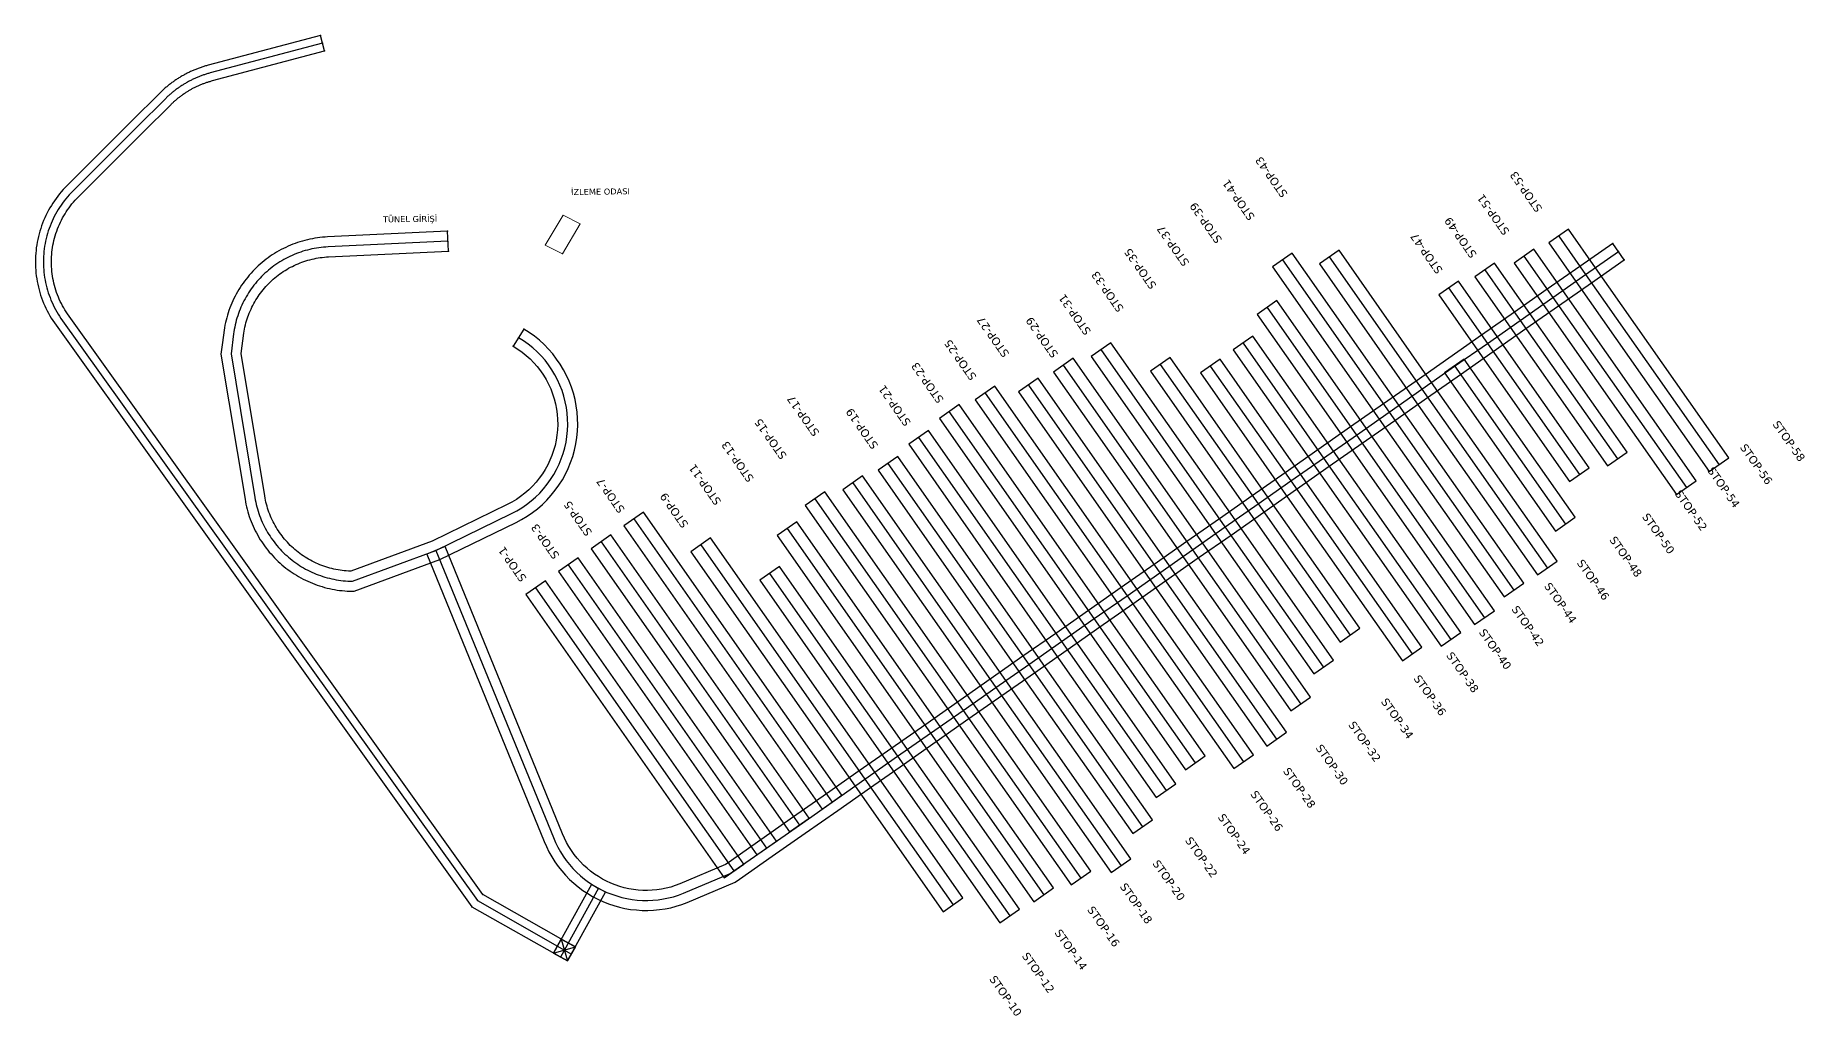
# Model space of a CAD drawing. Extents: x 700390 to 700832, y 4226084 to 4226329.
import ezdxf

# ---------------------------------------------------------------- set-up
doc = ezdxf.new("R2010")
doc.units = 0
doc.header["$MEASUREMENT"] = 0
doc.layers.add('1', color=7, linetype='Continuous')
doc.layers.add('TEXT_ORANGE', color=7, linetype='Continuous')
for name, color, linetype, lineweight in [('INIT_COORD', 5, 'Continuous', 0), ('MADAZI_BINA', 9, 'Continuous', 0), ('MADAZI_HAT', 18, 'Continuous', 0), ('MADAZI_NOK', 5, 'Continuous', 0), ('TEXT', 18, 'Continuous', 0)]:
    doc.layers.add(name, color=color, linetype=linetype, lineweight=lineweight)
doc.styles.get("Standard").update_dxf_attribs({"font": 'verdana.ttf'})

msp = doc.modelspace()

# ---------------------------------------------------------------- linework, layer by layer
at = {"linetype": 'Continuous'}
for p in [(700461.02, 4226329.35, 1154.66), (700461.53, 4226327.42, 1154.66), (700462.05, 4226325.48, 1154.66), (700492.76, 4226280.35, 1120), (700492.76, 4226277.85, 1120), (700492.99, 4226275.36, 1120), (700784.06, 4226277.31, 1107.8), (700785.49, 4226275.26, 1107.8), (700786.93, 4226273.21, 1107.8), (700511.9, 4226255.84, 1095.05), (700509.23, 4226251.61, 1095.05), (700510.57, 4226253.72, 1095.05), (700501.64, 4226114.43, 1125.78), (700498.9, 4226111.39, 1125.78), (700500.27, 4226112.91, 1125.78)]:
    msp.add_point(p, dxfattribs=at)
at = {"layer": '1', "color": 7}
for points in [[(700461.02, 4226329.35, 1154.66), (700432.96, 4226321.88, 1151.75), (700432.74, 4226321.82, 1151.73), (700432.51, 4226321.75, 1151.71), (700432.28, 4226321.69, 1151.69), (700432.06, 4226321.62, 1151.67), (700431.83, 4226321.55, 1151.64), (700431.61, 4226321.48, 1151.62), (700431.39, 4226321.41, 1151.6), (700431.16, 4226321.33, 1151.58), (700430.94, 4226321.25, 1151.56), (700430.71, 4226321.18, 1151.54), (700430.49, 4226321.09, 1151.51), (700430.28, 4226321.01, 1151.49), (700430.06, 4226320.93, 1151.47), (700429.83, 4226320.84, 1151.45), (700429.62, 4226320.75, 1151.43), (700429.4, 4226320.66, 1151.4), (700429.18, 4226320.57, 1151.38), (700428.97, 4226320.47, 1151.36), (700428.75, 4226320.38, 1151.34), (700428.54, 4226320.28, 1151.32), (700428.32, 4226320.18, 1151.3), (700428.11, 4226320.08, 1151.27), (700427.9, 4226319.97, 1151.25), (700427.69, 4226319.87, 1151.23), (700427.48, 4226319.76, 1151.21), (700427.27, 4226319.65, 1151.19), (700427.06, 4226319.54, 1151.16), (700426.86, 4226319.42, 1151.14), (700426.66, 4226319.31, 1151.12), (700426.45, 4226319.2, 1151.1), (700426.24, 4226319.08, 1151.08), (700426.04, 4226318.95, 1151.06), (700425.84, 4226318.83, 1151.03), (700425.64, 4226318.71, 1151.01), (700425.44, 4226318.58, 1150.99), (700425.24, 4226318.46, 1150.97), (700425.04, 4226318.33, 1150.95), (700424.84, 4226318.2, 1150.92), (700424.65, 4226318.06, 1150.9), (700424.46, 4226317.93, 1150.88), (700424.27, 4226317.8, 1150.86), (700424.08, 4226317.66, 1150.84), (700423.89, 4226317.52, 1150.82), (700423.69, 4226317.38, 1150.79), (700423.5, 4226317.23, 1150.77), (700423.32, 4226317.09, 1150.75), (700423.14, 4226316.95, 1150.73), (700422.95, 4226316.8, 1150.71), (700422.77, 4226316.65, 1150.68), (700422.59, 4226316.5, 1150.66), (700422.41, 4226316.35, 1150.64), (700422.23, 4226316.2, 1150.62), (700422.05, 4226316.04, 1150.6), (700421.87, 4226315.88, 1150.58), (700421.7, 4226315.73, 1150.55), (700421.53, 4226315.57, 1150.53), (700421.35, 4226315.4, 1150.51), (700421.19, 4226315.24, 1150.49), (700421.02, 4226315.08, 1150.47), (700420.85, 4226314.92, 1150.44), (700413.77, 4226307.85, 1149.44), (700397.67, 4226291.78, 1147.17), (700397.19, 4226291.29, 1147.11), (700396.71, 4226290.77, 1147.04), (700396.24, 4226290.24, 1146.98), (700395.79, 4226289.69, 1146.91), (700395.35, 4226289.14, 1146.85), (700394.93, 4226288.57, 1146.78), (700394.52, 4226288, 1146.71), (700394.12, 4226287.41, 1146.65), (700393.75, 4226286.81, 1146.58), (700393.38, 4226286.2, 1146.52), (700393.04, 4226285.59, 1146.45), (700392.71, 4226284.96, 1146.39), (700392.4, 4226284.33, 1146.32), (700392.1, 4226283.69, 1146.26), (700391.82, 4226283.04, 1146.19), (700391.56, 4226282.38, 1146.12), (700391.31, 4226281.72, 1146.06), (700391.08, 4226281.05, 1145.99), (700390.88, 4226280.37, 1145.93), (700390.68, 4226279.7, 1145.86), (700390.51, 4226279.01, 1145.8), (700390.35, 4226278.32, 1145.73), (700390.21, 4226277.63, 1145.67), (700390.09, 4226276.93, 1145.6), (700389.99, 4226276.23, 1145.54), (700389.91, 4226275.53, 1145.47), (700389.84, 4226274.83, 1145.4), (700389.8, 4226274.12, 1145.34), (700389.77, 4226273.41, 1145.27), (700389.76, 4226272.71, 1145.21), (700389.76, 4226272, 1145.14), (700389.79, 4226271.29, 1145.08), (700389.84, 4226270.59, 1145.01), (700389.9, 4226269.88, 1144.95), (700389.98, 4226269.18, 1144.88), (700390.08, 4226268.48, 1144.82), (700390.2, 4226267.79, 1144.75), (700390.34, 4226267.09, 1144.68), (700390.5, 4226266.4, 1144.62), (700390.67, 4226265.72, 1144.55), (700390.86, 4226265.04, 1144.49), (700391.07, 4226264.36, 1144.42), (700391.3, 4226263.69, 1144.36), (700391.54, 4226263.03, 1144.29), (700391.8, 4226262.37, 1144.23), (700392.08, 4226261.72, 1144.16), (700392.38, 4226261.08, 1144.1), (700392.69, 4226260.45, 1144.03), (700393.02, 4226259.82, 1143.96), (700393.36, 4226259.2, 1143.9), (700393.72, 4226258.6, 1143.83), (700394.1, 4226258, 1143.77), (700394.5, 4226257.41, 1143.7), (700498.9, 4226111.39, 1125.78), (700522.77, 4226097.81, 1125.78), (700524.75, 4226101.29, 1125.78), (700501.64, 4226114.43, 1125.78), (700397.79, 4226259.68, 1143.7), (700397.46, 4226260.17, 1143.77), (700397.14, 4226260.68, 1143.83), (700396.83, 4226261.2, 1143.9), (700396.53, 4226261.73, 1143.96), (700396.26, 4226262.26, 1144.03), (700395.99, 4226262.8, 1144.1), (700395.74, 4226263.35, 1144.16), (700395.5, 4226263.9, 1144.23), (700395.28, 4226264.46, 1144.29), (700395.07, 4226265.03, 1144.36), (700394.88, 4226265.6, 1144.42), (700394.7, 4226266.17, 1144.49), (700394.54, 4226266.75, 1144.55), (700394.39, 4226267.33, 1144.62), (700394.26, 4226267.92, 1144.68), (700394.14, 4226268.51, 1144.75), (700394.04, 4226269.1, 1144.82), (700393.95, 4226269.7, 1144.88), (700393.88, 4226270.3, 1144.95), (700393.83, 4226270.9, 1145.01), (700393.79, 4226271.5, 1145.08), (700393.76, 4226272.1, 1145.14), (700393.76, 4226272.7, 1145.21), (700393.76, 4226273.3, 1145.27), (700393.79, 4226273.91, 1145.34), (700393.83, 4226274.51, 1145.4), (700393.88, 4226275.11, 1145.47), (700393.96, 4226275.71, 1145.54), (700394.04, 4226276.3, 1145.6), (700394.15, 4226276.89, 1145.67), (700394.26, 4226277.49, 1145.73), (700394.4, 4226278.07, 1145.8), (700394.55, 4226278.66, 1145.86), (700394.71, 4226279.24, 1145.93), (700394.89, 4226279.81, 1145.99), (700395.08, 4226280.38, 1146.06), (700395.29, 4226280.95, 1146.12), (700395.51, 4226281.5, 1146.19), (700395.75, 4226282.06, 1146.26), (700396.01, 4226282.6, 1146.32), (700396.27, 4226283.14, 1146.39), (700396.55, 4226283.68, 1146.45), (700396.85, 4226284.2, 1146.52), (700397.16, 4226284.72, 1146.58), (700397.48, 4226285.23, 1146.65), (700397.81, 4226285.73, 1146.71), (700398.16, 4226286.22, 1146.78), (700398.52, 4226286.7, 1146.85), (700398.89, 4226287.17, 1146.91), (700399.28, 4226287.64, 1146.98), (700399.68, 4226288.09, 1147.04), (700400.09, 4226288.53, 1147.11), (700400.52, 4226288.97, 1147.17), (700416.59, 4226305.02, 1149.44), (700423.67, 4226312.07, 1150.44), (700423.81, 4226312.22, 1150.47), (700423.96, 4226312.36, 1150.49), (700424.1, 4226312.5, 1150.51), (700424.25, 4226312.64, 1150.53), (700424.4, 4226312.77, 1150.55), (700424.55, 4226312.91, 1150.58), (700424.7, 4226313.04, 1150.6), (700424.85, 4226313.17, 1150.62), (700425, 4226313.3, 1150.64), (700425.15, 4226313.43, 1150.66), (700425.31, 4226313.56, 1150.68), (700425.46, 4226313.69, 1150.71), (700425.62, 4226313.81, 1150.73), (700425.78, 4226313.93, 1150.75), (700425.94, 4226314.06, 1150.77), (700426.1, 4226314.18, 1150.79), (700426.26, 4226314.3, 1150.82), (700426.42, 4226314.42, 1150.84), (700426.58, 4226314.54, 1150.86), (700426.74, 4226314.65, 1150.88), (700426.91, 4226314.77, 1150.9), (700427.08, 4226314.88, 1150.92), (700427.25, 4226314.99, 1150.95), (700427.41, 4226315.1, 1150.97), (700427.58, 4226315.21, 1150.99), (700427.75, 4226315.31, 1151.01), (700427.92, 4226315.42, 1151.03), (700428.1, 4226315.52, 1151.06), (700428.27, 4226315.63, 1151.08), (700428.44, 4226315.72, 1151.1), (700428.61, 4226315.82, 1151.12), (700428.79, 4226315.92, 1151.14), (700428.97, 4226316.02, 1151.16), (700429.14, 4226316.11, 1151.19), (700429.32, 4226316.21, 1151.21), (700429.5, 4226316.3, 1151.23), (700429.68, 4226316.39, 1151.25), (700429.86, 4226316.48, 1151.27), (700430.04, 4226316.56, 1151.3), (700430.22, 4226316.65, 1151.32), (700430.41, 4226316.73, 1151.34), (700430.59, 4226316.82, 1151.36), (700430.78, 4226316.9, 1151.38), (700430.96, 4226316.98, 1151.4), (700431.14, 4226317.05, 1151.43), (700431.33, 4226317.13, 1151.45), (700431.51, 4226317.2, 1151.47), (700431.7, 4226317.27, 1151.49), (700431.89, 4226317.35, 1151.51), (700432.08, 4226317.42, 1151.54), (700432.27, 4226317.48, 1151.56), (700432.45, 4226317.55, 1151.58), (700432.64, 4226317.61, 1151.6), (700432.84, 4226317.67, 1151.62), (700433.03, 4226317.74, 1151.64), (700433.22, 4226317.79, 1151.67), (700433.41, 4226317.85, 1151.69), (700433.61, 4226317.91, 1151.71), (700433.8, 4226317.96, 1151.73), (700434, 4226318.02, 1151.75), (700462.05, 4226325.48, 1154.66), (700461.02, 4226329.35, 1154.66)], [(700461.53, 4226327.42, 1154.66), (700433.48, 4226319.95, 1151.75), (700433.27, 4226319.89, 1151.73), (700433.06, 4226319.83, 1151.71), (700432.85, 4226319.77, 1151.69), (700432.64, 4226319.71, 1151.67), (700432.43, 4226319.64, 1151.64), (700432.22, 4226319.58, 1151.62), (700432.02, 4226319.51, 1151.6), (700431.81, 4226319.44, 1151.58), (700431.6, 4226319.37, 1151.56), (700431.4, 4226319.3, 1151.54), (700431.19, 4226319.22, 1151.51), (700430.99, 4226319.14, 1151.49), (700430.79, 4226319.07, 1151.47), (700430.58, 4226318.98, 1151.45), (700430.38, 4226318.9, 1151.43), (700430.18, 4226318.82, 1151.4), (700429.98, 4226318.73, 1151.38), (700429.78, 4226318.64, 1151.36), (700429.58, 4226318.55, 1151.34), (700429.38, 4226318.46, 1151.32), (700429.18, 4226318.37, 1151.3), (700428.99, 4226318.28, 1151.27), (700428.79, 4226318.18, 1151.25), (700428.6, 4226318.08, 1151.23), (700428.4, 4226317.98, 1151.21), (700428.21, 4226317.88, 1151.19), (700428.02, 4226317.78, 1151.16), (700427.82, 4226317.67, 1151.14), (700427.63, 4226317.57, 1151.12), (700427.44, 4226317.46, 1151.1), (700427.26, 4226317.35, 1151.08), (700427.07, 4226317.24, 1151.06), (700426.88, 4226317.13, 1151.03), (700426.7, 4226317.01, 1151.01), (700426.51, 4226316.9, 1150.99), (700426.33, 4226316.78, 1150.97), (700426.15, 4226316.66, 1150.95), (700425.96, 4226316.54, 1150.92), (700425.78, 4226316.42, 1150.9), (700425.6, 4226316.29, 1150.88), (700425.43, 4226316.17, 1150.86), (700425.25, 4226316.04, 1150.84), (700425.07, 4226315.91, 1150.82), (700424.9, 4226315.78, 1150.79), (700424.72, 4226315.65, 1150.77), (700424.55, 4226315.51, 1150.75), (700424.38, 4226315.38, 1150.73), (700424.21, 4226315.24, 1150.71), (700424.04, 4226315.11, 1150.68), (700423.87, 4226314.97, 1150.66), (700423.7, 4226314.83, 1150.64), (700423.54, 4226314.68, 1150.62), (700423.37, 4226314.54, 1150.6), (700423.21, 4226314.39, 1150.58), (700423.05, 4226314.25, 1150.55), (700422.89, 4226314.1, 1150.53), (700422.73, 4226313.95, 1150.51), (700422.57, 4226313.8, 1150.49), (700422.42, 4226313.65, 1150.47), (700422.26, 4226313.5, 1150.44), (700415.18, 4226306.44, 1149.44), (700399.09, 4226290.38, 1147.17), (700398.64, 4226289.91, 1147.11), (700398.19, 4226289.43, 1147.04), (700397.76, 4226288.94, 1146.98), (700397.34, 4226288.43, 1146.91), (700396.94, 4226287.92, 1146.85), (700396.54, 4226287.4, 1146.78), (700396.17, 4226286.86, 1146.71), (700395.8, 4226286.32, 1146.65), (700395.45, 4226285.76, 1146.58), (700395.12, 4226285.2, 1146.52), (700394.8, 4226284.63, 1146.45), (700394.49, 4226284.05, 1146.39), (700394.2, 4226283.47, 1146.32), (700393.93, 4226282.87, 1146.26), (700393.67, 4226282.27, 1146.19), (700393.42, 4226281.66, 1146.12), (700393.2, 4226281.05, 1146.06), (700392.99, 4226280.43, 1145.99), (700392.79, 4226279.8, 1145.93), (700392.61, 4226279.17, 1145.86), (700392.45, 4226278.54, 1145.8), (700392.31, 4226277.9, 1145.73), (700392.18, 4226277.26, 1145.67), (700392.07, 4226276.62, 1145.6), (700391.97, 4226275.97, 1145.54), (700391.9, 4226275.32, 1145.47), (700391.83, 4226274.67, 1145.4), (700391.79, 4226274.01, 1145.34), (700391.77, 4226273.36, 1145.27), (700391.76, 4226272.71, 1145.21), (700391.76, 4226272.05, 1145.14), (700391.79, 4226271.4, 1145.08), (700391.83, 4226270.74, 1145.01), (700391.89, 4226270.09, 1144.95), (700391.97, 4226269.44, 1144.88), (700392.06, 4226268.79, 1144.82), (700392.17, 4226268.15, 1144.75), (700392.3, 4226267.51, 1144.68), (700392.44, 4226266.87, 1144.62), (700392.6, 4226266.23, 1144.55), (700392.78, 4226265.6, 1144.49), (700392.97, 4226264.98, 1144.42), (700393.18, 4226264.36, 1144.36), (700393.41, 4226263.75, 1144.29), (700393.65, 4226263.14, 1144.23), (700393.91, 4226262.54, 1144.16), (700394.18, 4226261.94, 1144.1), (700394.47, 4226261.35, 1144.03), (700394.78, 4226260.77, 1143.96), (700395.1, 4226260.2, 1143.9), (700395.43, 4226259.64, 1143.83), (700395.78, 4226259.09, 1143.77), (700396.14, 4226258.54, 1143.7), (700500.27, 4226112.91, 1125.78), (700523.76, 4226099.55, 1125.78)], [(700492.76, 4226280.35, 1120), (700462.8, 4226278.94, 1117), (700462.17, 4226278.9, 1116.94), (700461.54, 4226278.85, 1116.89), (700460.9, 4226278.78, 1116.83), (700460.27, 4226278.7, 1116.77), (700459.63, 4226278.61, 1116.71), (700459, 4226278.49, 1116.65), (700458.38, 4226278.37, 1116.6), (700457.75, 4226278.23, 1116.54), (700457.13, 4226278.07, 1116.48), (700456.52, 4226277.9, 1116.42), (700455.9, 4226277.72, 1116.36), (700455.29, 4226277.52, 1116.3), (700454.69, 4226277.31, 1116.25), (700454.09, 4226277.08, 1116.19), (700453.5, 4226276.84, 1116.13), (700452.91, 4226276.59, 1116.07), (700452.33, 4226276.32, 1116.01), (700451.75, 4226276.04, 1115.95), (700451.18, 4226275.75, 1115.9), (700450.62, 4226275.44, 1115.84), (700450.07, 4226275.12, 1115.78), (700449.52, 4226274.79, 1115.72), (700448.98, 4226274.44, 1115.66), (700448.45, 4226274.08, 1115.61), (700447.93, 4226273.71, 1115.55), (700447.42, 4226273.33, 1115.49), (700446.91, 4226272.94, 1115.43), (700446.42, 4226272.53, 1115.37), (700445.93, 4226272.11, 1115.32), (700445.46, 4226271.68, 1115.26), (700444.99, 4226271.24, 1115.2), (700444.54, 4226270.79, 1115.14), (700444.09, 4226270.33, 1115.08), (700443.66, 4226269.86, 1115.02), (700443.24, 4226269.38, 1114.97), (700442.83, 4226268.89, 1114.91), (700442.43, 4226268.39, 1114.85), (700442.04, 4226267.88, 1114.79), (700441.66, 4226267.37, 1114.73), (700441.3, 4226266.84, 1114.67), (700440.95, 4226266.3, 1114.62), (700440.61, 4226265.76, 1114.56), (700440.28, 4226265.21, 1114.5), (700439.97, 4226264.65, 1114.44), (700439.67, 4226264.09, 1114.38), (700439.38, 4226263.51, 1114.33), (700439.11, 4226262.94, 1114.27), (700438.85, 4226262.35, 1114.21), (700438.6, 4226261.76, 1114.15), (700438.37, 4226261.17, 1114.09), (700438.15, 4226260.56, 1114.04), (700437.95, 4226259.95, 1113.98), (700437.76, 4226259.35, 1113.92), (700437.58, 4226258.73, 1113.86), (700437.42, 4226258.11, 1113.8), (700437.27, 4226257.49, 1113.74), (700437.14, 4226256.86, 1113.69), (700437.02, 4226256.23, 1113.63), (700436.92, 4226255.6, 1113.57), (700436.51, 4226252.49, 1113.51), (700436.15, 4226249.64, 1113.01), (700442.16, 4226213.3, 1109.37), (700442.27, 4226212.69, 1109.31), (700442.4, 4226212.06, 1109.25), (700442.54, 4226211.43, 1109.19), (700442.69, 4226210.81, 1109.13), (700442.86, 4226210.2, 1109.08), (700443.05, 4226209.58, 1109.02), (700443.24, 4226208.97, 1108.96), (700443.46, 4226208.37, 1108.9), (700443.68, 4226207.77, 1108.84), (700443.92, 4226207.18, 1108.78), (700444.18, 4226206.59, 1108.73), (700444.44, 4226206.01, 1108.67), (700444.73, 4226205.43, 1108.61), (700445.02, 4226204.87, 1108.55), (700445.33, 4226204.31, 1108.49), (700445.65, 4226203.75, 1108.43), (700445.98, 4226203.2, 1108.38), (700446.33, 4226202.67, 1108.32), (700446.69, 4226202.14, 1108.26), (700447.06, 4226201.62, 1108.2), (700447.44, 4226201.1, 1108.14), (700447.83, 4226200.6, 1108.09), (700448.24, 4226200.1, 1108.03), (700448.66, 4226199.62, 1107.97), (700449.09, 4226199.14, 1107.91), (700449.53, 4226198.68, 1107.85), (700449.98, 4226198.22, 1107.8), (700450.44, 4226197.78, 1107.74), (700450.91, 4226197.34, 1107.68), (700451.39, 4226196.92, 1107.62), (700451.88, 4226196.51, 1107.56), (700452.38, 4226196.11, 1107.5), (700452.89, 4226195.73, 1107.45), (700453.41, 4226195.35, 1107.39), (700453.94, 4226194.99, 1107.33), (700454.47, 4226194.64, 1107.27), (700455.01, 4226194.3, 1107.21), (700455.56, 4226193.97, 1107.15), (700456.12, 4226193.66, 1107.1), (700456.69, 4226193.36, 1107.04), (700457.26, 4226193.07, 1106.98), (700457.84, 4226192.8, 1106.92), (700458.42, 4226192.54, 1106.87), (700459.01, 4226192.29, 1106.81), (700459.61, 4226192.06, 1106.75), (700460.21, 4226191.84, 1106.69), (700460.82, 4226191.64, 1106.63), (700461.43, 4226191.45, 1106.57), (700462.05, 4226191.27, 1106.52), (700462.66, 4226191.11, 1106.46), (700463.29, 4226190.96, 1106.4), (700463.91, 4226190.83, 1106.34), (700464.54, 4226190.71, 1106.28), (700465.17, 4226190.61, 1106.22), (700465.81, 4226190.52, 1106.17), (700466.44, 4226190.45, 1106.11), (700467.08, 4226190.39, 1106.05), (700467.72, 4226190.35, 1105.99), (700468.36, 4226190.32, 1105.93), (700469, 4226190.3, 1105.88), (700469.47, 4226190.3, 1105.88), (700490.89, 4226198.21, 1103.61), (700509.94, 4226207.52, 1101.5), (700511.32, 4226208.25, 1101.33), (700512.7, 4226209.07, 1101.15), (700514.01, 4226209.97, 1100.98), (700515.28, 4226210.95, 1100.81), (700516.49, 4226212, 1100.63), (700517.63, 4226213.12, 1100.46), (700518.71, 4226214.3, 1100.28), (700519.71, 4226215.55, 1100.11), (700520.64, 4226216.85, 1099.93), (700521.5, 4226218.2, 1099.76), (700522.27, 4226219.6, 1099.58), (700522.96, 4226221.04, 1099.41), (700523.57, 4226222.52, 1099.23), (700524.09, 4226224.04, 1099.06), (700524.52, 4226225.58, 1098.89), (700524.86, 4226227.14, 1098.71), (700525.11, 4226228.72, 1098.54), (700525.27, 4226230.31, 1098.36), (700525.33, 4226231.91, 1098.19), (700525.3, 4226233.51, 1098.01), (700525.18, 4226235.11, 1097.84), (700524.97, 4226236.69, 1097.66), (700524.66, 4226238.26, 1097.49), (700524.26, 4226239.81, 1097.32), (700523.78, 4226241.33, 1097.14), (700523.2, 4226242.83, 1096.97), (700522.54, 4226244.28, 1096.79), (700521.8, 4226245.7, 1096.62), (700520.97, 4226247.07, 1096.44), (700520.07, 4226248.39, 1096.27), (700519.09, 4226249.66, 1096.09), (700518.04, 4226250.86, 1095.92), (700516.92, 4226252.01, 1095.74), (700515.74, 4226253.08, 1095.57), (700514.5, 4226254.09, 1095.39), (700513.2, 4226255.02, 1095.22), (700511.9, 4226255.84, 1095.05), (700509.23, 4226251.61, 1095.05), (700510.4, 4226250.87, 1095.22), (700511.46, 4226250.11, 1095.39), (700512.48, 4226249.29, 1095.57), (700513.45, 4226248.41, 1095.74), (700514.37, 4226247.47, 1095.92), (700515.23, 4226246.48, 1096.09), (700516.03, 4226245.45, 1096.27), (700516.77, 4226244.37, 1096.44), (700517.44, 4226243.25, 1096.62), (700518.05, 4226242.09, 1096.79), (700518.59, 4226240.9, 1096.97), (700519.06, 4226239.67, 1097.14), (700519.46, 4226238.43, 1097.32), (700519.78, 4226237.16, 1097.49), (700520.03, 4226235.88, 1097.66), (700520.21, 4226234.58, 1097.84), (700520.31, 4226233.27, 1098.01), (700520.33, 4226231.97, 1098.19), (700520.28, 4226230.66, 1098.36), (700520.15, 4226229.35, 1098.54), (700519.95, 4226228.06, 1098.71), (700519.67, 4226226.78, 1098.89), (700519.32, 4226225.52, 1099.06), (700518.89, 4226224.28, 1099.23), (700518.4, 4226223.08, 1099.41), (700517.83, 4226221.89, 1099.58), (700517.2, 4226220.75, 1099.76), (700516.5, 4226219.64, 1099.93), (700515.73, 4226218.58, 1100.11), (700514.91, 4226217.56, 1100.28), (700514.03, 4226216.59, 1100.46), (700513.09, 4226215.68, 1100.63), (700512.11, 4226214.82, 1100.81), (700511.07, 4226214.02, 1100.98), (700509.99, 4226213.28, 1101.15), (700508.87, 4226212.6, 1101.33), (700507.68, 4226211.98, 1101.5), (700488.92, 4226202.81, 1103.61), (700468.6, 4226195.31, 1105.87), (700468.53, 4226195.32, 1105.93), (700468, 4226195.34, 1105.99), (700467.48, 4226195.38, 1106.05), (700466.96, 4226195.42, 1106.11), (700466.44, 4226195.48, 1106.17), (700465.92, 4226195.56, 1106.22), (700465.41, 4226195.64, 1106.28), (700464.89, 4226195.74, 1106.34), (700464.38, 4226195.84, 1106.4), (700463.87, 4226195.97, 1106.46), (700463.36, 4226196.1, 1106.52), (700462.86, 4226196.24, 1106.57), (700462.36, 4226196.4, 1106.63), (700461.86, 4226196.56, 1106.69), (700461.37, 4226196.74, 1106.75), (700460.88, 4226196.93, 1106.81), (700460.4, 4226197.13, 1106.87), (700459.92, 4226197.35, 1106.92), (700459.45, 4226197.57, 1106.98), (700458.98, 4226197.8, 1107.04), (700458.52, 4226198.05, 1107.1), (700458.06, 4226198.3, 1107.15), (700457.61, 4226198.57, 1107.21), (700457.16, 4226198.85, 1107.27), (700456.72, 4226199.14, 1107.33), (700456.3, 4226199.43, 1107.39), (700455.87, 4226199.74, 1107.45), (700455.45, 4226200.06, 1107.5), (700455.05, 4226200.38, 1107.56), (700454.64, 4226200.72, 1107.62), (700454.25, 4226201.07, 1107.68), (700453.86, 4226201.42, 1107.74), (700453.49, 4226201.78, 1107.8), (700453.12, 4226202.16, 1107.85), (700452.76, 4226202.54, 1107.91), (700452.41, 4226202.92, 1107.97), (700452.07, 4226203.32, 1108.03), (700451.74, 4226203.73, 1108.09), (700451.41, 4226204.14, 1108.14), (700451.1, 4226204.56, 1108.2), (700450.8, 4226204.98, 1108.26), (700450.5, 4226205.42, 1108.32), (700450.22, 4226205.86, 1108.38), (700449.95, 4226206.3, 1108.43), (700449.69, 4226206.76, 1108.49), (700449.43, 4226207.22, 1108.55), (700449.19, 4226207.68, 1108.61), (700448.96, 4226208.15, 1108.67), (700448.74, 4226208.63, 1108.73), (700448.54, 4226209.11, 1108.78), (700448.34, 4226209.59, 1108.84), (700448.15, 4226210.08, 1108.9), (700447.98, 4226210.58, 1108.96), (700447.82, 4226211.08, 1109.02), (700447.67, 4226211.58, 1109.08), (700447.53, 4226212.08, 1109.13), (700447.4, 4226212.59, 1109.19), (700447.29, 4226213.1, 1109.25), (700447.18, 4226213.61, 1109.31), (700447.09, 4226214.14, 1109.37), (700441.2, 4226249.74, 1113.01), (700441.86, 4226254.85, 1113.57), (700441.95, 4226255.37, 1113.63), (700442.04, 4226255.88, 1113.69), (700442.15, 4226256.39, 1113.74), (700442.27, 4226256.91, 1113.8), (700442.4, 4226257.41, 1113.86), (700442.55, 4226257.91, 1113.92), (700442.71, 4226258.42, 1113.98), (700442.87, 4226258.91, 1114.04), (700443.05, 4226259.4, 1114.09), (700443.24, 4226259.89, 1114.15), (700443.44, 4226260.37, 1114.21), (700443.66, 4226260.85, 1114.27), (700443.88, 4226261.33, 1114.33), (700444.11, 4226261.79, 1114.38), (700444.36, 4226262.25, 1114.44), (700444.62, 4226262.71, 1114.5), (700444.88, 4226263.16, 1114.56), (700445.16, 4226263.61, 1114.62), (700445.45, 4226264.04, 1114.67), (700445.74, 4226264.47, 1114.73), (700446.05, 4226264.9, 1114.79), (700446.37, 4226265.32, 1114.85), (700446.7, 4226265.72, 1114.91), (700447.03, 4226266.12, 1114.97), (700447.38, 4226266.52, 1115.02), (700447.73, 4226266.9, 1115.08), (700448.1, 4226267.28, 1115.14), (700448.47, 4226267.65, 1115.2), (700448.85, 4226268.01, 1115.26), (700449.24, 4226268.36, 1115.32), (700449.64, 4226268.7, 1115.37), (700450.04, 4226269.03, 1115.43), (700450.45, 4226269.36, 1115.49), (700450.87, 4226269.67, 1115.55), (700451.3, 4226269.97, 1115.61), (700451.73, 4226270.26, 1115.66), (700452.17, 4226270.55, 1115.72), (700452.62, 4226270.82, 1115.78), (700453.07, 4226271.08, 1115.84), (700453.53, 4226271.33, 1115.9), (700454, 4226271.57, 1115.95), (700454.47, 4226271.8, 1116.01), (700454.94, 4226272.02, 1116.07), (700455.43, 4226272.23, 1116.13), (700455.91, 4226272.43, 1116.19), (700456.4, 4226272.61, 1116.25), (700456.9, 4226272.78, 1116.3), (700457.39, 4226272.95, 1116.36), (700457.89, 4226273.1, 1116.42), (700458.4, 4226273.24, 1116.48), (700458.91, 4226273.36, 1116.54), (700459.42, 4226273.48, 1116.6), (700459.93, 4226273.58, 1116.65), (700460.45, 4226273.67, 1116.71), (700460.96, 4226273.75, 1116.77), (700461.48, 4226273.82, 1116.83), (700462, 4226273.87, 1116.89), (700462.53, 4226273.92, 1116.94), (700463.06, 4226273.95, 1117), (700492.99, 4226275.36, 1120), (700492.76, 4226280.35, 1120)], [(700492.87, 4226277.85, 1120), (700462.93, 4226276.44, 1117), (700462.35, 4226276.41, 1116.94), (700461.77, 4226276.36, 1116.89), (700461.19, 4226276.3, 1116.83), (700460.61, 4226276.23, 1116.77), (700460.04, 4226276.14, 1116.71), (700459.47, 4226276.04, 1116.65), (700458.9, 4226275.92, 1116.6), (700458.33, 4226275.79, 1116.54), (700457.77, 4226275.65, 1116.48), (700457.2, 4226275.5, 1116.42), (700456.65, 4226275.33, 1116.36), (700456.09, 4226275.15, 1116.3), (700455.54, 4226274.96, 1116.25), (700455, 4226274.75, 1116.19), (700454.46, 4226274.54, 1116.13), (700453.93, 4226274.3, 1116.07), (700453.4, 4226274.06, 1116.01), (700452.88, 4226273.81, 1115.95), (700452.36, 4226273.54, 1115.9), (700451.85, 4226273.26, 1115.84), (700451.35, 4226272.97, 1115.78), (700450.85, 4226272.67, 1115.72), (700450.36, 4226272.35, 1115.66), (700449.88, 4226272.03, 1115.61), (700449.4, 4226271.69, 1115.55), (700448.94, 4226271.34, 1115.49), (700448.48, 4226270.98, 1115.43), (700448.03, 4226270.62, 1115.37), (700447.59, 4226270.24, 1115.32), (700447.15, 4226269.85, 1115.26), (700446.73, 4226269.45, 1115.2), (700446.32, 4226269.04, 1115.14), (700445.91, 4226268.62, 1115.08), (700445.52, 4226268.19, 1115.02), (700445.14, 4226267.75, 1114.97), (700444.76, 4226267.31, 1114.91), (700444.4, 4226266.85, 1114.85), (700444.05, 4226266.39, 1114.79), (700443.7, 4226265.92, 1114.73), (700443.37, 4226265.44, 1114.67), (700443.05, 4226264.96, 1114.62), (700442.75, 4226264.46, 1114.56), (700442.45, 4226263.96, 1114.5), (700442.17, 4226263.45, 1114.44), (700441.89, 4226262.94, 1114.38), (700441.63, 4226262.42, 1114.33), (700441.38, 4226261.89, 1114.27), (700441.15, 4226261.36, 1114.21), (700440.92, 4226260.83, 1114.15), (700440.71, 4226260.28, 1114.09), (700440.51, 4226259.74, 1114.04), (700440.33, 4226259.18, 1113.98), (700440.15, 4226258.63, 1113.92), (700439.99, 4226258.07, 1113.86), (700439.85, 4226257.51, 1113.8), (700439.71, 4226256.94, 1113.74), (700439.59, 4226256.37, 1113.69), (700439.48, 4226255.8, 1113.63), (700439.39, 4226255.23, 1113.57), (700439.31, 4226254.65, 1113.51), (700439.31, 4226254.65, 1113.51), (700438.67, 4226249.69, 1113.01), (700444.62, 4226213.72, 1109.37), (700444.72, 4226213.15, 1109.31), (700444.84, 4226212.58, 1109.25), (700444.97, 4226212.01, 1109.19), (700445.11, 4226211.45, 1109.13), (700445.26, 4226210.89, 1109.08), (700445.43, 4226210.33, 1109.02), (700445.61, 4226209.78, 1108.96), (700445.81, 4226209.23, 1108.9), (700446.01, 4226208.68, 1108.84), (700446.23, 4226208.14, 1108.78), (700446.46, 4226207.61, 1108.73), (700446.7, 4226207.08, 1108.67), (700446.96, 4226206.56, 1108.61), (700447.23, 4226206.04, 1108.55), (700447.51, 4226205.53, 1108.49), (700447.8, 4226205.03, 1108.43), (700448.1, 4226204.53, 1108.38), (700448.42, 4226204.04, 1108.32), (700448.74, 4226203.56, 1108.26), (700449.08, 4226203.09, 1108.2), (700449.43, 4226202.62, 1108.14), (700449.79, 4226202.16, 1108.09), (700450.15, 4226201.71, 1108.03), (700450.53, 4226201.27, 1107.97), (700450.92, 4226200.84, 1107.91), (700451.32, 4226200.42, 1107.85), (700451.73, 4226200, 1107.8), (700452.15, 4226199.6, 1107.74), (700452.58, 4226199.21, 1107.68), (700453.02, 4226198.82, 1107.62), (700453.46, 4226198.45, 1107.56), (700453.92, 4226198.09, 1107.5), (700454.38, 4226197.73, 1107.45), (700454.85, 4226197.39, 1107.39), (700455.33, 4226197.06, 1107.33), (700455.82, 4226196.74, 1107.27), (700456.31, 4226196.43, 1107.21), (700456.81, 4226196.14, 1107.15), (700457.32, 4226195.85, 1107.1), (700457.83, 4226195.58, 1107.04), (700458.35, 4226195.32, 1106.98), (700458.88, 4226195.07, 1106.92), (700459.41, 4226194.84, 1106.87), (700459.95, 4226194.61, 1106.81), (700460.49, 4226194.4, 1106.75), (700461.04, 4226194.2, 1106.69), (700461.59, 4226194.02, 1106.63), (700462.14, 4226193.84, 1106.57), (700462.7, 4226193.68, 1106.52), (700463.27, 4226193.54, 1106.46), (700463.83, 4226193.41, 1106.4), (700464.4, 4226193.29, 1106.34), (700464.97, 4226193.18, 1106.28), (700465.55, 4226193.08, 1106.22), (700466.12, 4226193, 1106.17), (700466.7, 4226192.94, 1106.11), (700467.28, 4226192.88, 1106.05), (700467.86, 4226192.84, 1105.99), (700468.44, 4226192.82, 1105.93), (700469.02, 4226192.8, 1105.88), (700469.02, 4226192.8, 1105.88), (700489.9, 4226200.51, 1103.61), (700508.81, 4226209.75, 1101.5), (700510.1, 4226210.42, 1101.33), (700511.34, 4226211.17, 1101.15), (700512.54, 4226212, 1100.98), (700513.69, 4226212.88, 1100.81), (700514.79, 4226213.84, 1100.63), (700515.83, 4226214.86, 1100.46), (700516.81, 4226215.93, 1100.28), (700517.72, 4226217.06, 1100.11), (700518.57, 4226218.25, 1099.93), (700519.35, 4226219.47, 1099.76), (700520.05, 4226220.75, 1099.58), (700520.68, 4226222.06, 1099.41), (700521.23, 4226223.4, 1099.23), (700521.7, 4226224.78, 1099.06), (700522.1, 4226226.18, 1098.89), (700522.41, 4226227.6, 1098.71), (700522.63, 4226229.04, 1098.54), (700522.77, 4226230.49, 1098.36), (700522.83, 4226231.94, 1098.19), (700522.81, 4226233.39, 1098.01), (700522.69, 4226234.84, 1097.84), (700522.5, 4226236.28, 1097.66), (700522.22, 4226237.71, 1097.49), (700521.86, 4226239.12, 1097.32), (700521.42, 4226240.5, 1097.14), (700520.9, 4226241.86, 1096.97), (700520.3, 4226243.19, 1096.79), (700519.62, 4226244.47, 1096.62), (700518.87, 4226245.72, 1096.44), (700518.05, 4226246.92, 1096.27), (700517.16, 4226248.07, 1096.09), (700516.2, 4226249.17, 1095.92), (700515.19, 4226250.21, 1095.74), (700514.11, 4226251.18, 1095.57), (700512.98, 4226252.1, 1095.39), (700511.8, 4226252.95, 1095.22), (700510.57, 4226253.72, 1095.05)], [(700768.1, 4226277.44, 1107.74), (700774.84, 4226267.8, 1107.7), (700808.22, 4226220.23, 1107.9), (700813.13, 4226223.68, 1107.9), (700779.76, 4226271.24, 1107.7), (700773.02, 4226280.88, 1107.74), (700768.1, 4226277.44, 1107.74)], [(700770.56, 4226279.16, 1107.74), (700777.3, 4226269.52, 1107.7), (700810.67, 4226221.95, 1107.9)], [(700487.59, 4226199.56, 1103.61), (700516.96, 4226127.69, 1104.67), (700517.51, 4226126.41, 1104.68), (700518.15, 4226125.12, 1104.69), (700518.85, 4226123.86, 1104.7), (700519.63, 4226122.65, 1104.71), (700520.46, 4226121.47, 1104.72), (700521.35, 4226120.34, 1104.74), (700522.3, 4226119.26, 1104.75), (700523.31, 4226118.23, 1104.76), (700524.37, 4226117.25, 1104.77), (700525.47, 4226116.34, 1104.78), (700526.63, 4226115.48, 1104.79), (700527.83, 4226114.68, 1104.81), (700529.06, 4226113.94, 1104.82), (700530.34, 4226113.27, 1104.83), (700531.65, 4226112.67, 1104.84), (700532.99, 4226112.14, 1104.85), (700534.35, 4226111.68, 1104.86), (700535.74, 4226111.29, 1104.87), (700537.14, 4226110.97, 1104.88), (700538.56, 4226110.73, 1104.9), (700539.99, 4226110.57, 1104.91), (700541.43, 4226110.47, 1104.92), (700542.87, 4226110.46, 1104.93), (700544.31, 4226110.51, 1104.94), (700545.74, 4226110.65, 1104.95), (700547.16, 4226110.86, 1104.96), (700548.57, 4226111.14, 1104.98), (700549.97, 4226111.49, 1104.99), (700551.34, 4226111.92, 1105), (700552.69, 4226112.42, 1105), (700564.7, 4226117.51, 1105), (700565.81, 4226118.29, 1105.01), (700573.98, 4226124.02, 1105.12), (700582.18, 4226129.76, 1105.22), (700590.36, 4226135.49, 1105.32), (700598.56, 4226141.24, 1105.42), (700606.74, 4226146.97, 1105.53), (700614.94, 4226152.71, 1105.63), (700623.13, 4226158.46, 1105.73), (700631.32, 4226164.2, 1105.84), (700639.51, 4226169.93, 1105.94), (700647.71, 4226175.67, 1106.05), (700655.89, 4226181.41, 1106.15), (700664.08, 4226187.14, 1106.25), (700672.27, 4226192.88, 1106.36), (700680.47, 4226198.63, 1106.46), (700688.65, 4226204.36, 1106.56), (700696.84, 4226210.09, 1106.67), (700705.03, 4226215.83, 1106.77), (700713.22, 4226221.57, 1106.87), (700721.42, 4226227.32, 1106.98), (700729.6, 4226233.05, 1107.08), (700737.79, 4226238.78, 1107.18), (700745.98, 4226244.53, 1107.29), (700754.17, 4226250.26, 1107.39), (700762.35, 4226255.99, 1107.49), (700770.54, 4226261.73, 1107.6), (700778.73, 4226267.47, 1107.7), (700786.93, 4226273.21, 1107.8), (700784.06, 4226277.31, 1107.8), (700775.87, 4226271.57, 1107.7), (700767.67, 4226265.83, 1107.6), (700759.48, 4226260.09, 1107.49), (700751.3, 4226254.36, 1107.39), (700743.11, 4226248.62, 1107.29), (700734.92, 4226242.88, 1107.18), (700726.73, 4226237.14, 1107.08), (700718.55, 4226231.41, 1106.98), (700710.35, 4226225.67, 1106.87), (700702.16, 4226219.93, 1106.77), (700693.97, 4226214.19, 1106.67), (700685.78, 4226208.45, 1106.56), (700677.6, 4226202.72, 1106.46), (700669.4, 4226196.98, 1106.36), (700661.21, 4226191.24, 1106.25), (700653.02, 4226185.5, 1106.15), (700644.84, 4226179.77, 1106.05), (700636.64, 4226174.02, 1105.94), (700628.45, 4226168.29, 1105.84), (700620.26, 4226162.55, 1105.73), (700612.07, 4226156.81, 1105.63), (700603.88, 4226151.07, 1105.53), (700595.7, 4226145.34, 1105.42), (700587.49, 4226139.59, 1105.32), (700579.31, 4226133.86, 1105.22), (700571.11, 4226128.12, 1105.12), (700562.94, 4226122.39, 1105.01), (700562.26, 4226121.91, 1105), (700550.84, 4226117.07, 1105), (700549.73, 4226116.66, 1105), (700548.61, 4226116.31, 1104.99), (700547.47, 4226116.02, 1104.98), (700546.31, 4226115.78, 1104.96), (700545.15, 4226115.61, 1104.95), (700543.97, 4226115.5, 1104.94), (700542.8, 4226115.46, 1104.93), (700541.62, 4226115.47, 1104.92), (700540.44, 4226115.55, 1104.91), (700539.27, 4226115.68, 1104.9), (700538.11, 4226115.88, 1104.88), (700536.96, 4226116.14, 1104.87), (700535.83, 4226116.46, 1104.86), (700534.71, 4226116.83, 1104.85), (700533.62, 4226117.27, 1104.84), (700532.55, 4226117.76, 1104.83), (700531.5, 4226118.31, 1104.82), (700530.49, 4226118.91, 1104.81), (700529.51, 4226119.56, 1104.79), (700528.57, 4226120.27, 1104.78), (700527.66, 4226121.02, 1104.77), (700526.79, 4226121.82, 1104.76), (700525.97, 4226122.66, 1104.75), (700525.19, 4226123.55, 1104.74), (700524.46, 4226124.47, 1104.72), (700523.78, 4226125.43, 1104.71), (700523.15, 4226126.43, 1104.7), (700522.57, 4226127.45, 1104.69), (700522.05, 4226128.51, 1104.68), (700521.57, 4226129.63, 1104.67), (700492.22, 4226201.46, 1103.61), (700487.59, 4226199.56, 1103.61)], [(700489.9, 4226200.51, 1103.61), (700519.26, 4226128.66, 1104.67), (700519.78, 4226127.46, 1104.68), (700520.36, 4226126.29, 1104.69), (700521, 4226125.14, 1104.7), (700521.7, 4226124.04, 1104.71), (700522.46, 4226122.97, 1104.72), (700523.27, 4226121.94, 1104.74), (700524.14, 4226120.96, 1104.75), (700525.05, 4226120.03, 1104.76), (700526.01, 4226119.14, 1104.77), (700527.02, 4226118.3, 1104.78), (700528.07, 4226117.52, 1104.79), (700529.16, 4226116.79, 1104.81), (700530.28, 4226116.13, 1104.82), (700531.44, 4226115.52, 1104.83), (700532.63, 4226114.97, 1104.84), (700533.85, 4226114.49, 1104.85), (700535.09, 4226114.07, 1104.86), (700536.35, 4226113.71, 1104.87), (700537.63, 4226113.43, 1104.88), (700538.92, 4226113.21, 1104.9), (700540.22, 4226113.06, 1104.91), (700541.52, 4226112.97, 1104.92), (700542.83, 4226112.96, 1104.93), (700544.14, 4226113.01, 1104.94), (700545.44, 4226113.13, 1104.95), (700546.74, 4226113.32, 1104.96), (700548.02, 4226113.58, 1104.98), (700549.29, 4226113.9, 1104.99), (700550.54, 4226114.29, 1105), (700551.77, 4226114.75, 1105), (700563.48, 4226119.71, 1105), (700564.37, 4226120.34, 1105.01), (700572.55, 4226126.07, 1105.12), (700580.75, 4226131.81, 1105.22), (700588.92, 4226137.54, 1105.32), (700597.13, 4226143.29, 1105.42), (700605.31, 4226149.02, 1105.53), (700613.5, 4226154.76, 1105.63), (700621.7, 4226160.5, 1105.73), (700629.89, 4226166.24, 1105.84), (700638.07, 4226171.97, 1105.94), (700646.27, 4226177.72, 1106.05), (700654.45, 4226183.45, 1106.15), (700662.65, 4226189.19, 1106.25), (700670.84, 4226194.93, 1106.36), (700679.03, 4226200.67, 1106.46), (700687.21, 4226206.41, 1106.56), (700695.4, 4226212.14, 1106.67), (700703.59, 4226217.88, 1106.77), (700711.79, 4226223.62, 1106.87), (700719.99, 4226229.37, 1106.98), (700728.17, 4226235.1, 1107.08), (700736.35, 4226240.83, 1107.18), (700744.55, 4226246.58, 1107.29), (700752.74, 4226252.31, 1107.39), (700760.91, 4226258.04, 1107.49), (700769.11, 4226263.78, 1107.6), (700777.3, 4226269.52, 1107.7), (700785.49, 4226275.26, 1107.8)], [(700699.06, 4226271.46, 1107.58), (700725.71, 4226233.38, 1107.08), (700756.92, 4226188.88, 1107.9), (700761.83, 4226192.33, 1107.9), (700730.62, 4226236.82, 1107.08), (700703.97, 4226274.9, 1107.58), (700699.06, 4226271.46, 1107.58)], [(700701.51, 4226273.18, 1107.58), (700728.17, 4226235.1, 1107.08), (700759.38, 4226190.6, 1107.9)], [(700710.75, 4226272.19, 1107.57), (700733.89, 4226239.11, 1107.18), (700765.28, 4226194.38, 1107.9), (700770.19, 4226197.82, 1107.9), (700738.81, 4226242.55, 1107.18), (700715.66, 4226275.63, 1107.57), (700710.75, 4226272.19, 1107.57)], [(700713.21, 4226273.91, 1107.57), (700736.35, 4226240.83, 1107.18), (700767.73, 4226196.1, 1107.9)], [(700759.43, 4226272.39, 1107.66), (700766.65, 4226262.06, 1107.6), (700800.03, 4226214.49, 1107.9), (700804.94, 4226217.93, 1107.9), (700771.56, 4226265.5, 1107.6), (700764.34, 4226275.83, 1107.66), (700759.43, 4226272.39, 1107.66)], [(700761.88, 4226274.11, 1107.66), (700769.11, 4226263.78, 1107.6), (700802.49, 4226216.21, 1107.9)], [(700749.63, 4226268.94, 1107.58), (700758.46, 4226256.32, 1107.49), (700782.78, 4226221.67, 1107.9), (700787.69, 4226225.12, 1107.9), (700763.37, 4226259.76, 1107.49), (700754.54, 4226272.38, 1107.58), (700749.63, 4226268.94, 1107.58)], [(700752.08, 4226270.66, 1107.58), (700760.91, 4226258.04, 1107.49), (700785.23, 4226223.39, 1107.9)], [(700740.57, 4226264.46, 1107.51), (700750.28, 4226250.59, 1107.39), (700773.3, 4226217.77, 1107.9), (700778.21, 4226221.21, 1107.9), (700755.19, 4226254.03, 1107.39), (700745.49, 4226267.9, 1107.51), (700740.57, 4226264.46, 1107.51)], [(700743.03, 4226266.18, 1107.51), (700752.74, 4226252.31, 1107.39), (700775.76, 4226219.49, 1107.9)], [(700695.2, 4226259.55, 1107.44), (700717.53, 4226227.65, 1106.98), (700749.56, 4226181.95, 1107.9), (700754.48, 4226185.4, 1107.9), (700722.44, 4226231.09, 1106.98), (700700.11, 4226262.99, 1107.44), (700695.2, 4226259.55, 1107.44)], [(700697.66, 4226261.27, 1107.44), (700719.99, 4226229.37, 1106.98), (700752.02, 4226183.67, 1107.9)], [(700714.24, 4226173.1, 1107.9), (700689.67, 4226208.13, 1106.56), (700658.64, 4226252.48, 1107.46), (700653.72, 4226249.04, 1107.46), (700684.76, 4226204.68, 1106.56), (700709.33, 4226169.66, 1107.9), (700714.24, 4226173.1, 1107.9)], [(700689.2, 4226250.67, 1107.33), (700709.33, 4226221.9, 1106.87), (700741.16, 4226176.52, 1107.9), (700746.07, 4226179.96, 1107.9), (700714.24, 4226225.34, 1106.87), (700694.11, 4226254.11, 1107.33), (700689.2, 4226250.67, 1107.33)], [(700691.65, 4226252.39, 1107.33), (700711.79, 4226223.62, 1106.87), (700743.62, 4226178.24, 1107.9)], [(700644.25, 4226245.14, 1107.46), (700676.58, 4226198.95, 1106.46), (700703.64, 4226160.35, 1107.9), (700708.55, 4226163.79, 1107.9), (700681.49, 4226202.39, 1106.46), (700649.17, 4226248.58, 1107.46), (700644.25, 4226245.14, 1107.46)], [(700646.71, 4226246.86, 1107.46), (700679.03, 4226200.67, 1106.46), (700706.1, 4226162.07, 1107.9)], [(700711.78, 4226171.38, 1107.9), (700687.21, 4226206.41, 1106.56), (700656.18, 4226250.76, 1107.46)], [(700668.52, 4226245.33, 1107.32), (700692.94, 4226210.42, 1106.67), (700715.97, 4226177.6, 1107.9), (700720.88, 4226181.04, 1107.9), (700697.86, 4226213.86, 1106.67), (700673.43, 4226248.77, 1107.32), (700668.52, 4226245.33, 1107.32)], [(700670.97, 4226247.05, 1107.32), (700695.4, 4226212.14, 1106.67), (700718.43, 4226179.32, 1107.9)], [(700681.03, 4226244.9, 1107.27), (700701.14, 4226216.16, 1106.77), (700731.48, 4226172.9, 1107.9), (700736.39, 4226176.35, 1107.9), (700706.05, 4226219.6, 1106.77), (700685.94, 4226248.34, 1107.27), (700681.03, 4226244.9, 1107.27)], [(700683.48, 4226246.62, 1107.27), (700703.59, 4226217.88, 1106.77), (700733.94, 4226174.63, 1107.9)], [(700742.03, 4226244.93, 1107.39), (700769.79, 4226205.35, 1106.77), (700774.71, 4226208.8, 1106.77), (700746.94, 4226248.38, 1107.39), (700742.03, 4226244.93, 1107.39)], [(700744.48, 4226246.66, 1107.39), (700772.25, 4226207.08, 1106.77)], [(700635.53, 4226240.16, 1107.45), (700668.38, 4226193.21, 1106.36), (700697.58, 4226151.57, 1107.9), (700702.5, 4226155.02, 1107.9), (700673.3, 4226196.65, 1106.36), (700640.45, 4226243.59, 1107.45), (700635.53, 4226240.16, 1107.45)], [(700624.73, 4226238.15, 1107.5), (700660.19, 4226187.47, 1106.25), (700689.32, 4226145.94, 1107.9), (700694.23, 4226149.39, 1107.9), (700665.1, 4226190.91, 1106.25), (700629.64, 4226241.59, 1107.5), (700624.73, 4226238.15, 1107.5)], [(700627.19, 4226239.87, 1107.5), (700662.65, 4226189.19, 1106.25), (700691.78, 4226147.66, 1107.9)], [(700637.99, 4226241.88, 1107.45), (700670.84, 4226194.93, 1106.36), (700700.04, 4226153.3, 1107.9)], [(700682.21, 4226149.11, 1107.9), (700656.91, 4226185.17, 1106.15), (700620.66, 4226236.98, 1107.5), (700615.74, 4226233.54, 1107.5), (700652, 4226181.73, 1106.15), (700677.3, 4226145.66, 1107.9), (700682.21, 4226149.11, 1107.9)], [(700679.76, 4226147.38, 1107.9), (700654.45, 4226183.45, 1106.15), (700618.2, 4226235.26, 1107.5)], [(700608.08, 4226227.06, 1107.45), (700643.81, 4226176, 1106.05), (700669.96, 4226138.71, 1107.9), (700674.87, 4226142.16, 1107.9), (700648.73, 4226179.44, 1106.05), (700613, 4226230.5, 1107.45), (700608.08, 4226227.06, 1107.45)], [(700610.54, 4226228.78, 1107.45), (700646.27, 4226177.72, 1106.05), (700672.42, 4226140.43, 1107.9)], [(700600.41, 4226220.57, 1107.4), (700635.61, 4226170.25, 1105.94), (700664.09, 4226129.67, 1107.9), (700669, 4226133.12, 1107.9), (700640.53, 4226173.7, 1105.94), (700605.33, 4226224.01, 1107.4), (700600.41, 4226220.57, 1107.4)], [(700602.87, 4226222.29, 1107.4), (700638.07, 4226171.97, 1105.94), (700666.54, 4226131.4, 1107.9)], [(700591.63, 4226215.69, 1107.4), (700627.43, 4226164.52, 1105.84), (700658.72, 4226119.91, 1107.9), (700663.63, 4226123.36, 1107.9), (700632.35, 4226167.96, 1105.84), (700596.54, 4226219.13, 1107.4), (700591.63, 4226215.69, 1107.4)], [(700594.08, 4226217.41, 1107.4), (700629.89, 4226166.24, 1105.84), (700661.18, 4226121.63, 1107.9)], [(700582.19, 4226211.73, 1107.43), (700619.24, 4226158.78, 1105.73), (700648.67, 4226116.82, 1107.9), (700653.58, 4226120.27, 1107.9), (700624.15, 4226162.22, 1105.73), (700587.1, 4226215.17, 1107.43), (700582.19, 4226211.73, 1107.43)], [(700584.64, 4226213.45, 1107.43), (700621.7, 4226160.5, 1105.73), (700651.13, 4226118.55, 1107.9)], [(700536.88, 4226206.67, 1108.31), (700586.46, 4226135.82, 1105.32), (700591.38, 4226139.26, 1105.32), (700541.8, 4226210.11, 1108.31), (700536.88, 4226206.67, 1108.31)], [(700539.34, 4226208.39, 1108.31), (700588.92, 4226137.54, 1105.32)], [(700575.22, 4226204.25, 1107.34), (700611.05, 4226153.04, 1105.63), (700639.39, 4226112.64, 1107.9), (700644.3, 4226116.08, 1107.9), (700615.96, 4226156.48, 1105.63), (700580.13, 4226207.69, 1107.34), (700575.22, 4226204.25, 1107.34)], [(700528.72, 4226200.94, 1108), (700578.29, 4226130.09, 1105.22), (700583.2, 4226133.53, 1105.22), (700533.63, 4226204.38, 1108), (700528.72, 4226200.94, 1108)], [(700531.17, 4226202.66, 1108), (700580.75, 4226131.81, 1105.22)], [(700553.65, 4226200.19, 1107.56), (700594.67, 4226141.57, 1105.42), (700616.72, 4226110.12, 1106.53), (700621.64, 4226113.57, 1106.53), (700599.59, 4226145.01, 1105.42), (700558.56, 4226203.63, 1107.56), (700553.65, 4226200.19, 1107.56)], [(700577.68, 4226205.97, 1107.34), (700613.5, 4226154.76, 1105.63), (700641.85, 4226114.36, 1107.9)], [(700520.52, 4226195.2, 1108), (700570.09, 4226124.35, 1105.12), (700575.01, 4226127.79, 1105.12), (700525.44, 4226198.64, 1108), (700520.52, 4226195.2, 1108)], [(700556.11, 4226201.91, 1107.56), (700597.13, 4226143.29, 1105.42), (700619.18, 4226111.85, 1106.53)], [(700522.98, 4226196.92, 1108), (700572.55, 4226126.07, 1105.12)], [(700570.85, 4226193.05, 1107.12), (700602.85, 4226147.3, 1105.53), (700630.87, 4226107.37, 1107.9), (700635.79, 4226110.81, 1107.9), (700607.77, 4226150.74, 1105.53), (700575.76, 4226196.49, 1107.12), (700570.85, 4226193.05, 1107.12)], [(700573.3, 4226194.77, 1107.12), (700605.31, 4226149.02, 1105.53), (700633.33, 4226109.09, 1107.9)], [(700512.33, 4226189.47, 1108), (700561.91, 4226118.62, 1105.01), (700566.83, 4226122.06, 1105.01), (700517.25, 4226192.91, 1108), (700512.33, 4226189.47, 1108)], [(700514.79, 4226191.19, 1108), (700564.37, 4226120.34, 1105.01)], [(700528.74, 4226116.97, 1104.82), (700519.31, 4226099.74, 1105.8), (700522.82, 4226097.82, 1105.8), (700532.25, 4226115.05, 1104.82), (700528.74, 4226116.97, 1104.82)], [(700530.5, 4226116.01, 1104.82), (700521.06, 4226098.78, 1105.8)], [(700519.31, 4226099.74, 1110.14), (700524.74, 4226101.32, 1110.14), (700521.23, 4226103.25, 1110.14), (700524.74, 4226101.32, 1110.14), (700522.82, 4226097.82, 1110.14), (700519.31, 4226099.74, 1110.14), (700521.23, 4226103.25, 1110.14), (700522.82, 4226097.82, 1110.14)], [(700519.31, 4226099.74, 1105.69), (700524.74, 4226101.32, 1105.69), (700521.23, 4226103.25, 1105.69), (700524.74, 4226101.32, 1105.69), (700522.82, 4226097.82, 1105.69), (700519.31, 4226099.74, 1105.69), (700521.23, 4226103.25, 1105.69), (700522.82, 4226097.82, 1105.69)], [(700519.31, 4226099.74, 1125.78), (700524.74, 4226101.32, 1125.78), (700521.23, 4226103.25, 1125.78), (700524.74, 4226101.32, 1125.78), (700522.82, 4226097.82, 1125.78), (700519.31, 4226099.74, 1125.78), (700521.23, 4226103.25, 1125.78), (700522.82, 4226097.82, 1125.78)], [(700522.02, 4226100.53, 1125.78), (700522.02, 4226100.53, 1110.14)]]:
    msp.add_polyline3d(points, dxfattribs=at)
at = {"layer": 'INIT_COORD', "linetype": 'Continuous'}
msp.add_point((700492.87, 4226277.85, 1120), dxfattribs=at)
at = {"layer": 'MADAZI_BINA', "color": 0, "lineweight": 0}
msp.add_polyline3d([(700521.66, 4226284.41, 1121.04), (700517.23, 4226276.91, 1121.27), (700521.49, 4226274.74, 1120.66), (700525.91, 4226282.17, 1121.04), (700521.66, 4226284.41, 1121.04)], close=True, dxfattribs=at)
at = {"layer": 'MADAZI_HAT', "color": 0, "lineweight": 0}
for p, q in [((700517.23, 4226276.91, 1121.27), (700521.66, 4226284.41, 1121.04)), ((700517.23, 4226276.91, 1121.27), (700521.66, 4226284.41, 1121.04)), ((700521.49, 4226274.74, 1120.66), (700525.91, 4226282.17, 1121.04)), ((700521.49, 4226274.74, 1120.66), (700525.91, 4226282.17, 1121.04)), ((700521.66, 4226284.41, 1121.04), (700525.91, 4226282.17, 1121.04)), ((700521.66, 4226284.41, 1121.04), (700525.91, 4226282.17, 1121.04)), ((700517.23, 4226276.91, 1121.27), (700521.49, 4226274.74, 1120.66)), ((700517.23, 4226276.91, 1121.27), (700521.49, 4226274.74, 1120.66))]:
    msp.add_line(p, q, dxfattribs=at)
at = {"layer": 'MADAZI_NOK', "color": 0, "lineweight": 0}
for p in [(700525.91, 4226282.17, 1121.04), (700517.23, 4226276.91, 1121.27), (700521.49, 4226274.74, 1120.66)]:
    msp.add_point(p, dxfattribs=at)

# ---------------------------------------------------------------- texts
at = {"layer": 'TEXT', "color": 0, "lineweight": 13}
for s, rotation, p in [('İZLEME ODASI', 0.8725, (700523.67, 4226289.39)), ('TÜNEL GİRİŞİ', 0.6824, (700476.65, 4226282.57))]:
    msp.add_text(s, height=1.5, rotation=rotation, dxfattribs=at).set_placement(p)
at = {"layer": 'TEXT_ORANGE', "linetype": 'Continuous'}
for s, rotation, p in [('STOP-43', 125.0762, (700702.91, 4226289.69, 1108.05)), ('STOP-53', 125.0762, (700766.57, 4226286.01, -0.01)), ('STOP-41', 125.0762, (700694.71, 4226283.96, 1109.74)), ('STOP-39', 125.0762, (700686.52, 4226278.23, 1108.06)), ('STOP-51', 125.0762, (700758.38, 4226280.28, 0)), ('STOP-49', 125.0762, (700750.19, 4226274.55)), ('STOP-37', 125.0762, (700678.33, 4226272.49, 1108.06)), ('STOP-47', 125.0762, (700741.69, 4226270.6)), ('STOP-35', 125.0762, (700670.13, 4226266.77, 1108.07)), ('STOP-33', 125.0762, (700661.94, 4226261.03, 1108.08)), ('STOP-31', 125.0762, (700653.75, 4226255.29, 1108.08)), ('STOP-27', 125.0762, (700633.32, 4226249.71, 1108.09)), ('STOP-29', 125.0762, (700645.54, 4226249.58, 1109.23)), ('STOP-25', 125.0762, (700625.14, 4226243.95, 1108.1)), ('STOP-23', 125.0762, (700616.93, 4226238.24, 1108.97)), ('STOP-17', 125.0762, (700585.87, 4226229.96, 1108.12)), ('STOP-21', 125.0762, (700608.73, 4226232.51, 1108.11)), ('STOP-15', 125.0762, (700577.71, 4226224.19, 1108.13)), ('STOP-19', 125.0762, (700600.56, 4226226.76, 1108.12)), ('STOP-58', 305.2655, (700823.95, 4226232.06, 1108.08)), ('STOP-13', 125.0762, (700569.48, 4226218.5, 1108.14)), ('STOP-56', 305.2655, (700815.79, 4226226.28, 1108.09)), ('STOP-11', 125.0762, (700561.31, 4226212.74, 1108.14)), ('STOP-54', 305.2655, (700807.63, 4226220.5, 1107.98)), ('STOP-7', 125.0762, (700537.21, 4226210.74, 1108.48)), ('STOP-5', 125.0762, (700529.03, 4226205.02, 1108.2)), ('STOP-9', 125.0762, (700553.09, 4226207.03, 1108.15)), ('STOP-52', 305.2655, (700799.47, 4226214.72, 1107.94)), ('STOP-3', 125.0762, (700520.86, 4226199.26, 1108.17)), ('STOP-50', 305.2655, (700791.32, 4226208.94, 1107.9)), ('STOP-48', 305.2655, (700783.15, 4226203.15, 1107.87)), ('STOP-1', 125.0762, (700512.65, 4226193.56, 1108.03)), ('STOP-46', 305.2655, (700775, 4226197.37, 1107.83)), ('STOP-44', 305.2655, (700766.84, 4226191.59, 1107.79)), ('STOP-42', 305.2655, (700758.68, 4226185.81, 1107.75)), ('STOP-40', 305.2655, (700750.52, 4226180.02, 1108.03)), ('STOP-38', 305.2655, (700742.36, 4226174.24, 1108.05)), ('STOP-36', 305.2655, (700734.2, 4226168.46, 1108.13)), ('STOP-34', 305.2655, (700726.04, 4226162.68, 1107.6)), ('STOP-32', 305.2655, (700717.88, 4226156.89, 1108.56)), ('STOP-30', 305.2655, (700709.72, 4226151.11, 1108.41)), ('STOP-28', 305.2655, (700701.56, 4226145.33, 1108.3)), ('STOP-26', 305.2655, (700693.4, 4226139.55, 1107.45)), ('STOP-24', 305.2655, (700685.25, 4226133.77, 1107.42)), ('STOP-22', 305.2655, (700677.08, 4226127.98, 1108.66)), ('STOP-20', 305.2655, (700668.93, 4226122.2, 1108.48)), ('STOP-18', 305.2655, (700660.77, 4226116.42, 1108.27)), ('STOP-16', 305.2655, (700652.61, 4226110.64, 1107.27)), ('STOP-14', 305.2655, (700644.45, 4226104.86, 1107.23)), ('STOP-12', 305.2655, (700636.29, 4226099.07, 1107.19)), ('STOP-10', 305.2655, (700628.13, 4226093.29, 1107.29))]:
    msp.add_text(s, height=2, rotation=rotation, dxfattribs=at).set_placement(p)

doc.saveas('drawing.dxf')
